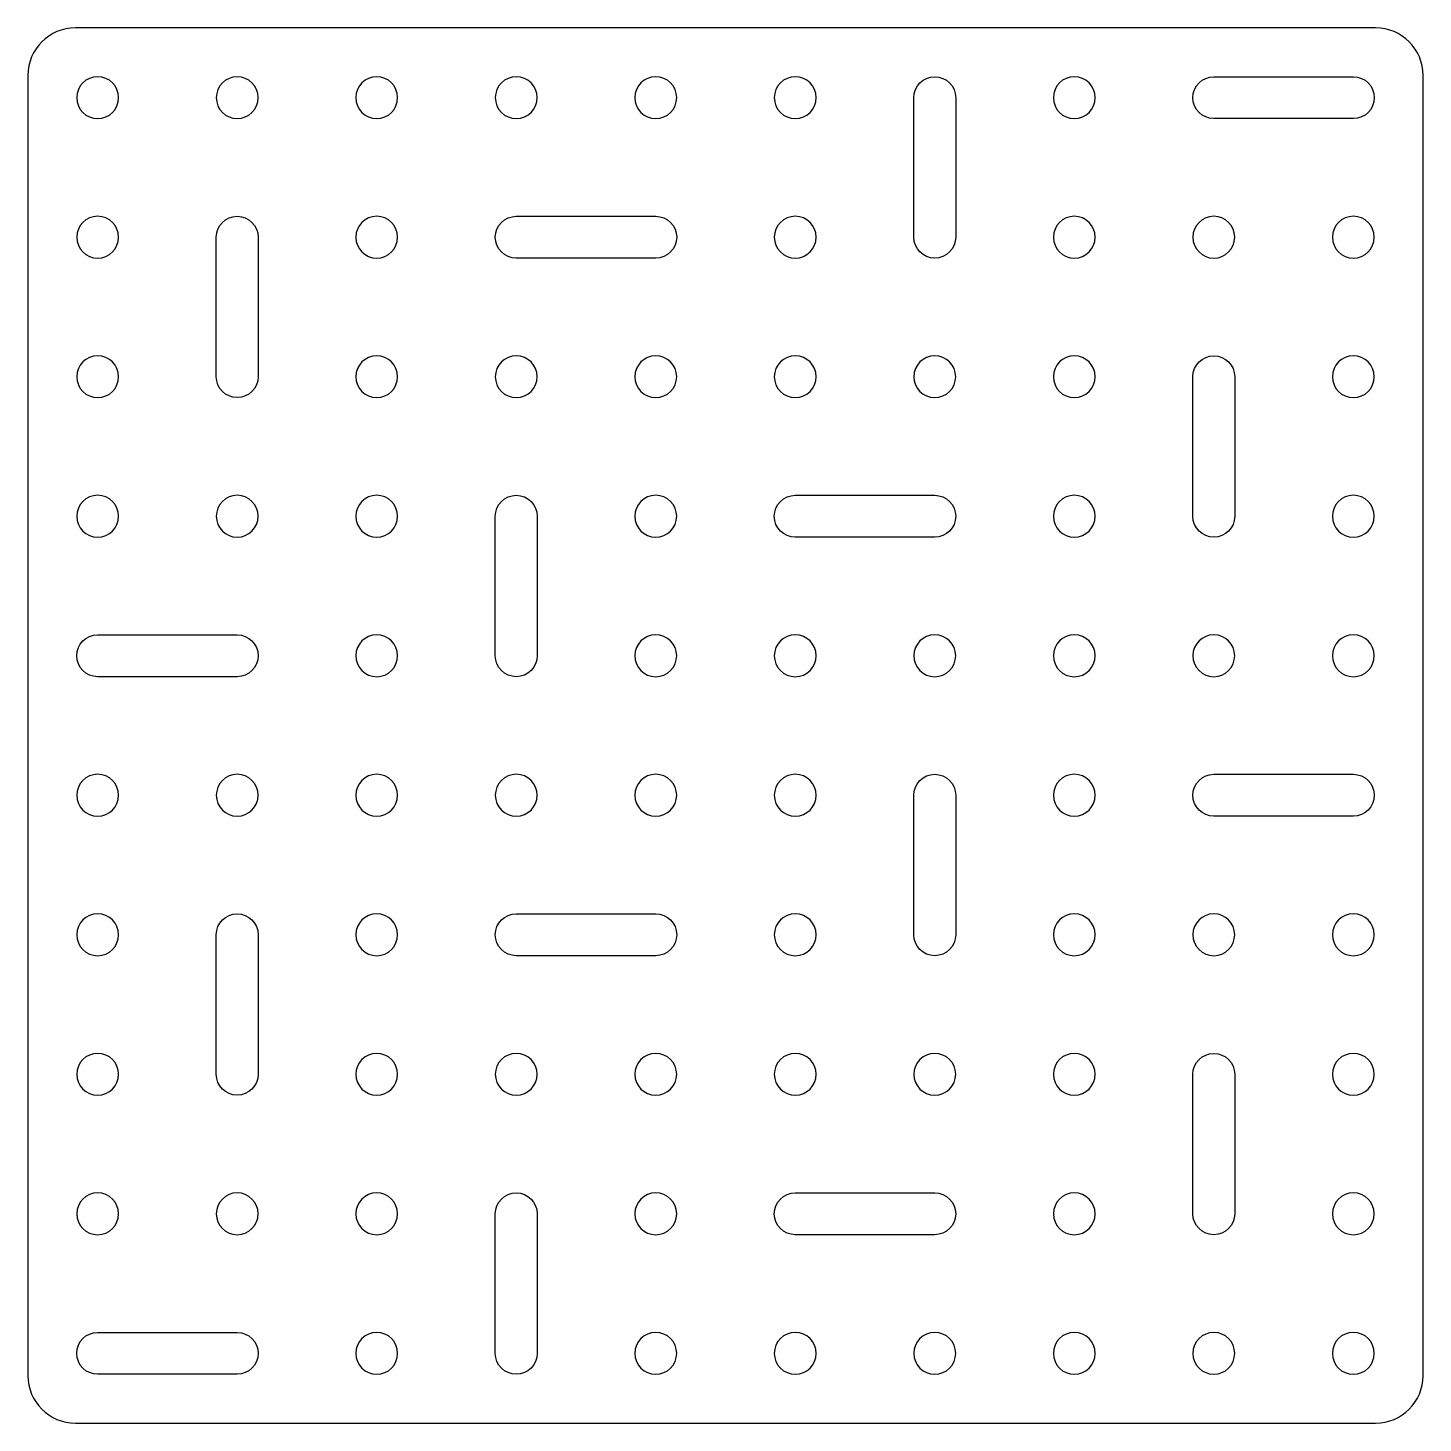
# Model space of a CAD drawing. Extents: x -70 to 30, y -215 to -115.
import ezdxf

# ---------------------------------------------------------------- set-up
doc = ezdxf.new("R2010")
doc.units = 0
doc.layers.add('DEFAULT', color=7, linetype='CONTINUOUS')

msp = doc.modelspace()

# ---------------------------------------------------------------- linework, layer by layer
at = {"layer": 'DEFAULT'}
for points in [[(-66.59, -215), (26.59, -215, 0.41421), (30, -211.59), (30, -118.41, 0.41421), (26.59, -115), (-66.59, -115, 0.41421), (-70, -118.41), (-70, -211.59, 0.41421)], [(-5, -118.5, -0.41421), (-3.5, -120), (-3.5, -130, -1), (-6.5, -130), (-6.5, -120, -0.41421)], [(13.5, -120, -0.41421), (15, -118.5), (25, -118.5, -1), (25, -121.5), (15, -121.5, -0.41421)], [(-55, -141.5, -0.41421), (-56.5, -140), (-56.5, -130, -1), (-53.5, -130), (-53.5, -140, -0.41421)], [(-23.5, -130, -0.41421), (-25, -131.5), (-35, -131.5, -1), (-35, -128.5), (-25, -128.5, -0.41421)], [(15, -138.5, -0.41421), (16.5, -140), (16.5, -150, -1), (13.5, -150), (13.5, -140, -0.41421)], [(-35, -161.5, -0.41421), (-36.5, -160), (-36.5, -150, -1), (-33.5, -150), (-33.5, -160, -0.41421)], [(-16.5, -150, -0.41421), (-15, -148.5), (-5, -148.5, -1), (-5, -151.5), (-15, -151.5, -0.41421)], [(-53.5, -160, -0.41421), (-55, -161.5), (-65, -161.5, -1), (-65, -158.5), (-55, -158.5, -0.41421)], [(-5, -168.5, -0.41421), (-3.5, -170), (-3.5, -180, -1), (-6.5, -180), (-6.5, -170, -0.41421)], [(13.5, -170, -0.41421), (15, -168.5), (25, -168.5, -1), (25, -171.5), (15, -171.5, -0.41421)], [(-55, -191.5, -0.41421), (-56.5, -190), (-56.5, -180, -1), (-53.5, -180), (-53.5, -190, -0.41421)], [(-23.5, -180, -0.41421), (-25, -181.5), (-35, -181.5, -1), (-35, -178.5), (-25, -178.5, -0.41421)], [(15, -188.5, -0.41421), (16.5, -190), (16.5, -200, -1), (13.5, -200), (13.5, -190, -0.41421)], [(-35, -211.5, -0.41421), (-36.5, -210), (-36.5, -200, -1), (-33.5, -200), (-33.5, -210, -0.41421)], [(-16.5, -200, -0.41421), (-15, -198.5), (-5, -198.5, -1), (-5, -201.5), (-15, -201.5, -0.41421)], [(-53.5, -210, -0.41421), (-55, -211.5), (-65, -211.5, -1), (-65, -208.5), (-55, -208.5, -0.41421)]]:
    msp.add_lwpolyline(points, format="xyb", close=True, dxfattribs=at)
at = {"layer": 'DEFAULT', "extrusion": (0, 0, -1)}
for centre in [(65, -120, -3), (55, -120, -3), (45, -120, -3), (35, -120, -3), (25, -120, -3), (15, -120, -3), (-5, -120, -3), (65, -130, -3), (45, -130, -3), (15, -130, -3), (-5, -130, -3), (-15, -130, -3), (-25, -130, -3), (65, -140, -3), (45, -140, -3), (35, -140, -3), (25, -140, -3), (15, -140, -3), (5, -140, -3), (-5, -140, -3), (-25, -140, -3), (65, -150, -3), (55, -150, -3), (45, -150, -3), (25, -150, -3), (-5, -150, -3), (-25, -150, -3), (45, -160, -3), (25, -160, -3), (15, -160, -3), (5, -160, -3), (-5, -160, -3), (-15, -160, -3), (-25, -160, -3), (65, -170, -3), (55, -170, -3), (45, -170, -3), (35, -170, -3), (25, -170, -3), (15, -170, -3), (-5, -170, -3), (65, -180, -3), (45, -180, -3), (15, -180, -3), (-5, -180, -3), (-15, -180, -3), (-25, -180, -3), (65, -190, -3), (45, -190, -3), (35, -190, -3), (25, -190, -3), (15, -190, -3), (5, -190, -3), (-5, -190, -3), (-25, -190, -3), (65, -200, -3), (55, -200, -3), (45, -200, -3), (25, -200, -3), (-5, -200, -3), (-25, -200, -3), (45, -210, -3), (25, -210, -3), (15, -210, -3), (5, -210, -3), (-5, -210, -3), (-15, -210, -3), (-25, -210, -3)]:
    msp.add_circle(centre, 1.5, dxfattribs=at)

doc.saveas('drawing.dxf')
